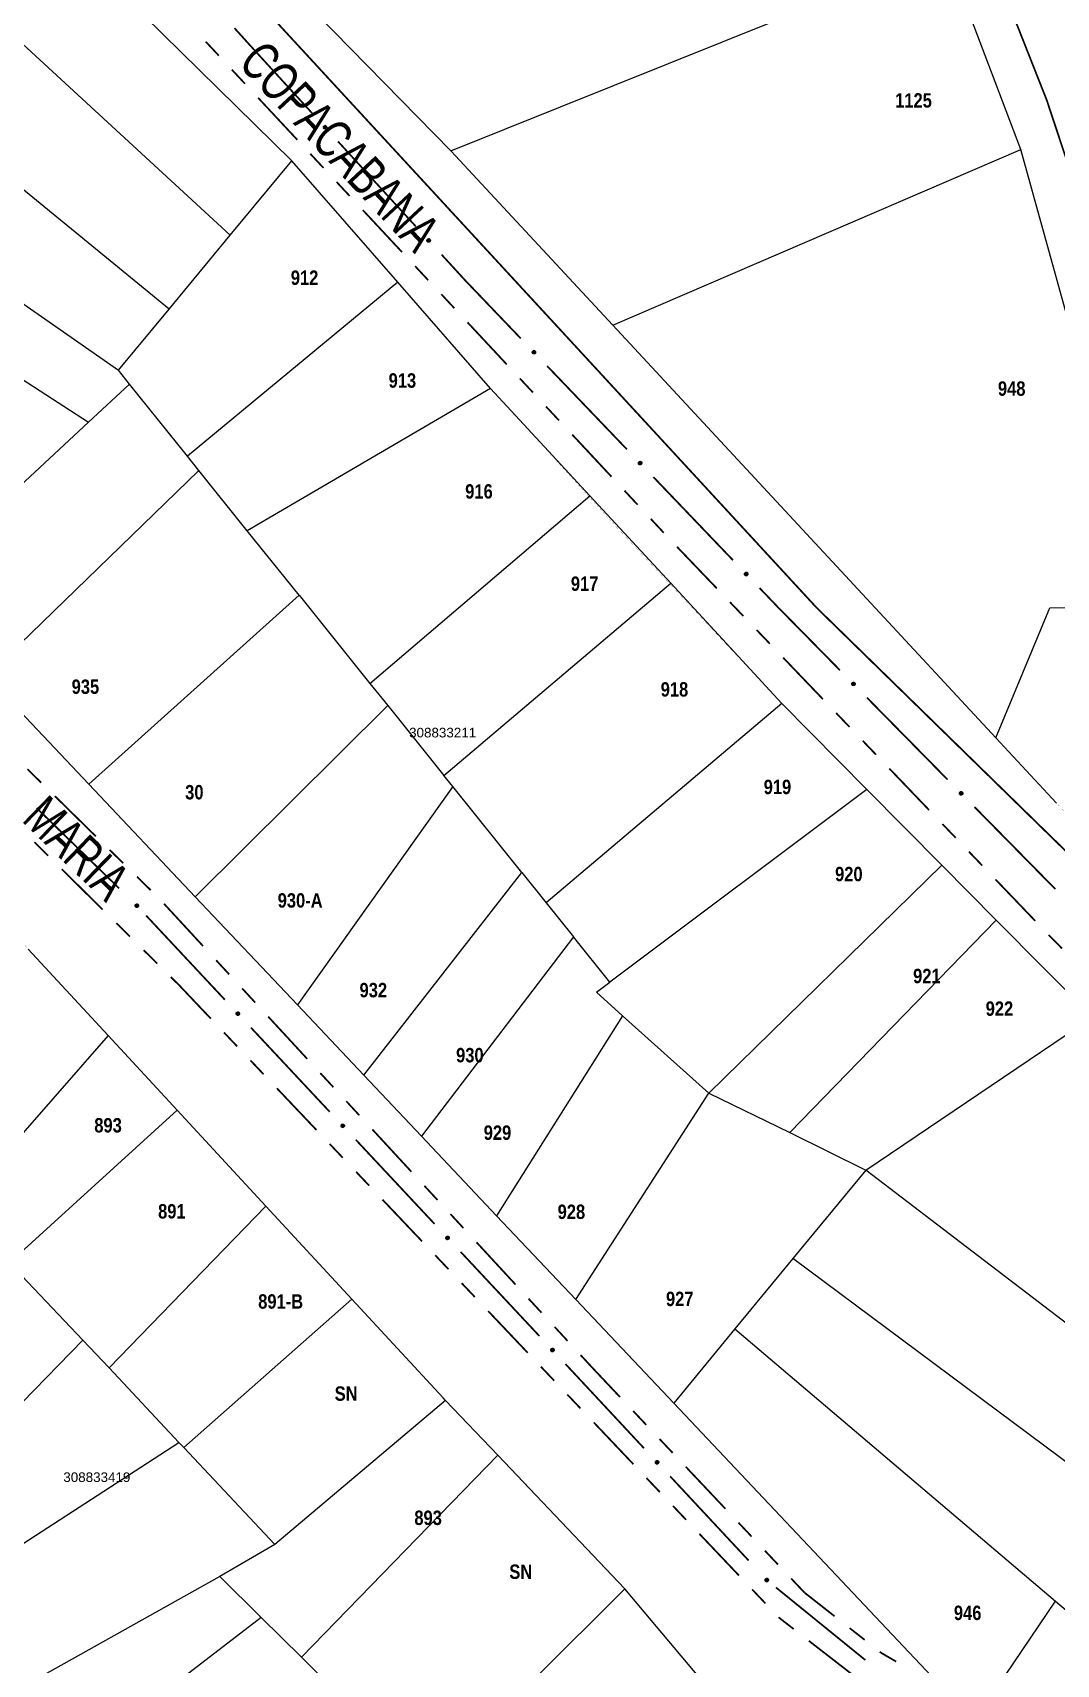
# Model space of a CAD drawing. Extents: x 201549 to 203722, y 4857623 to 4859778.
# Drawn here: x 202935.4 to 203042.1, y 4858889.7 to 4859059.8 of the extents above; entities that cross this region are included whole.
import ezdxf
from ezdxf.enums import TextEntityAlignment as Align

# ---------------------------------------------------------------- set-up
doc = ezdxf.new("R2010")
doc.units = 0
doc.header["$LTSCALE"] = 1.5
doc.header["$MEASUREMENT"] = 0
for name, color, linetype in [('CD-MALHA-LOTES', 40, 'CONTINUOUS'), ('CD_TXT_QUADRA', 1, 'CONTINUOUS'), ('RU-QUADRAS', 6, 'CONTINUOUS'), ('SV-EIXO-RUA-N-PAV', 6, 'CONTINUOUS'), ('SV-EST-MUNIC-PAV', 20, 'CONTINUOUS'), ('SV-RUA-NAO-PAV-S-GUIA-C-GUIA', 7, 'CONTINUOUS'), ('SV-TXT-RUA-N-PAV-S-GUIA-C-GUIA', 7, 'CONTINUOUS'), ('Th_NmrPort', 1, 'CONTINUOUS')]:
    doc.layers.add(name, color=color, linetype=linetype)
doc.styles.add('ARIAL', font='ARIAL.TTF')
doc.styles.add('MONOTXT', font='ARIAL.TTF', dxfattribs={"height": 0.2})
doc.styles.get("Standard").update_dxf_attribs({"font": 'swisscbo.ttf'})

msp = doc.modelspace()

# ---------------------------------------------------------------- linework, layer by layer
at = {"layer": 'CD-MALHA-LOTES', "linetype": 'Continuous'}
for p, q in [((202962.41, 4859046.47), (202936.14, 4859072.32)), ((202978.97, 4859047.51), (203030.58, 4859068.29)), ((203038.36, 4859047.64), (203030.58, 4859068.29)), ((202963.09, 4859063.75), (202978.97, 4859047.51)), ((202930.42, 4859062.26), (202956, 4859038.71)), ((202949.62, 4859030.99), (202926.67, 4859049.77)), ((202956, 4859038.71), (202962.41, 4859046.47)), ((202973.46, 4859033.81), (202962.41, 4859046.47)), ((202978.97, 4859047.51), (202995.85, 4859029.32)), ((202995.85, 4859029.32), (203038.36, 4859047.64)), ((203051.55, 4859000.05), (203038.36, 4859047.64)), ((202922.96, 4859039.57), (202944.34, 4859024.63)), ((202949.62, 4859030.99), (202956, 4859038.71)), ((202919.17, 4859033.52), (202941.24, 4859019.23)), ((202973.46, 4859033.81), (202951.54, 4859015.67)), ((202983.12, 4859022.75), (202973.46, 4859033.81)), ((202944.34, 4859024.63), (202949.62, 4859030.99)), ((202995.85, 4859029.32), (203035.78, 4858986.32)), ((202945.49, 4859023.2), (202944.34, 4859024.63)), ((202945.49, 4859023.2), (202941.24, 4859019.23)), ((202951.54, 4859015.67), (202945.49, 4859023.2)), ((202983.12, 4859022.75), (202957.77, 4859007.91)), ((202993.47, 4859011.55), (202983.12, 4859022.75)), ((202941.24, 4859019.23), (202933.1, 4859011.64)), ((202952.73, 4859014.18), (202951.54, 4859015.67)), ((202952.73, 4859014.18), (202930.62, 4858992.74)), ((202957.77, 4859007.91), (202952.73, 4859014.18)), ((202970.55, 4858991.99), (202993.47, 4859011.55)), ((203001.89, 4859002.43), (202993.47, 4859011.55)), ((202963.16, 4859001.2), (202957.77, 4859007.91)), ((202978.25, 4858982.39), (203001.89, 4859002.43)), ((203013.48, 4858989.88), (203001.89, 4859002.43)), ((202941.25, 4858981.49), (202963.16, 4859001.2)), ((202963.16, 4859001.2), (202970.55, 4858991.99)), ((203035.78, 4858986.32), (203041.4, 4858999.87)), ((203041.4, 4858999.87), (203051.55, 4859000.05)), ((202930.62, 4858992.74), (202941.25, 4858981.49)), ((202970.55, 4858991.99), (202972.4, 4858989.68)), ((202972.4, 4858989.68), (202952.35, 4858969.73)), ((202972.4, 4858989.68), (202978.25, 4858982.39)), ((203013.48, 4858989.88), (202988.92, 4858969.1)), ((203022.31, 4858980.94), (203013.48, 4858989.88)), ((203035.78, 4858986.32), (203042.1, 4858979.5)), ((202979.18, 4858981.24), (202978.25, 4858982.39)), ((202941.25, 4858981.49), (202952.35, 4858969.73)), ((202979.18, 4858981.24), (202962.99, 4858958.48)), ((202986.38, 4858972.27), (202979.18, 4858981.24)), ((203022.31, 4858980.94), (202995.55, 4858960.85)), ((203030.13, 4858973.04), (203022.31, 4858980.94)), ((202969.92, 4858951.14), (202986.38, 4858972.27)), ((202986.38, 4858972.27), (202988.92, 4858969.1)), ((203030.13, 4858973.04), (203005.88, 4858949.26)), ((203035.81, 4858967.32), (203030.13, 4858973.04)), ((202952.35, 4858969.73), (202962.99, 4858958.48)), ((202988.92, 4858969.1), (202991.76, 4858965.58)), ((203035.81, 4858967.32), (203014.32, 4858945.19)), ((203045.82, 4858957.2), (203035.81, 4858967.32)), ((202991.76, 4858965.58), (202975.92, 4858944.78)), ((202995.55, 4858960.85), (202991.76, 4858965.58)), ((202943.26, 4858955.29), (202934.95, 4858964.29)), ((202994.15, 4858959.8), (202995.55, 4858960.85)), ((202996.87, 4858957.34), (202994.15, 4858959.8)), ((202962.99, 4858958.48), (202969.92, 4858951.14)), ((202996.87, 4858957.34), (202983.75, 4858936.49)), ((203005.88, 4858949.26), (202996.87, 4858957.34)), ((203022.22, 4858941.25), (203045.82, 4858957.2)), ((202943.26, 4858955.29), (202923.8, 4858933.03)), ((202950.45, 4858947.51), (202943.26, 4858955.29)), ((202975.92, 4858944.78), (202969.92, 4858951.14)), ((202992.01, 4858927.75), (203005.88, 4858949.26)), ((203005.88, 4858949.26), (203014.32, 4858945.19)), ((202932.98, 4858931.57), (202950.45, 4858947.51)), ((202959.71, 4858937.49), (202950.45, 4858947.51)), ((202975.92, 4858944.78), (202983.75, 4858936.49)), ((203014.32, 4858945.19), (203022.22, 4858941.25)), ((203022.22, 4858941.25), (203014.63, 4858932.04)), ((203053.66, 4858917.2), (203022.22, 4858941.25)), ((202943.38, 4858920.63), (202959.71, 4858937.49)), ((202968.67, 4858927.8), (202959.71, 4858937.49)), ((202983.75, 4858936.49), (202992.01, 4858927.75)), ((202932.98, 4858931.57), (202940.65, 4858923.54)), ((203014.63, 4858932.04), (203008.57, 4858924.7)), ((203048.61, 4858906.68), (203014.63, 4858932.04)), ((202968.67, 4858927.8), (202951.15, 4858912.33)), ((202978.17, 4858917.52), (202968.67, 4858927.8)), ((203002.2, 4858916.97), (202992.01, 4858927.75)), ((203008.57, 4858924.7), (203002.2, 4858916.97)), ((203008.57, 4858924.7), (203041.97, 4858896.33)), ((202915.71, 4858898.06), (202940.65, 4858923.54)), ((202940.65, 4858923.54), (202943.38, 4858920.63)), ((202943.38, 4858920.63), (202950.65, 4858912.86)), ((202978.43, 4858917.25), (202960.63, 4858902.21)), ((202978.43, 4858917.25), (202978.17, 4858917.52)), ((202983.89, 4858911.52), (202978.43, 4858917.25)), ((203002.2, 4858916.97), (203033.52, 4858883.81)), ((202920.46, 4858893.31), (202950.65, 4858912.86)), ((202950.65, 4858912.86), (202951.15, 4858912.33)), ((202951.15, 4858912.33), (202960.63, 4858902.21)), ((202963.41, 4858890.48), (202983.89, 4858911.52)), ((202997.1, 4858897.59), (202983.89, 4858911.52)), ((202960.63, 4858902.21), (202954.91, 4858898.88)), ((202954.91, 4858898.88), (202928.66, 4858884.23)), ((202959.23, 4858894.61), (202954.91, 4858898.88)), ((202997.1, 4858897.59), (202987.74, 4858888.24)), ((203023.2, 4858866.63), (202997.1, 4858897.59)), ((203033.52, 4858883.81), (203041.97, 4858896.33)), ((203041.97, 4858896.33), (203046.12, 4858892.8)), ((202959.23, 4858894.61), (202935.77, 4858876.61)), ((202963.41, 4858890.48), (202959.23, 4858894.61)), ((202970.93, 4858883.04), (202963.41, 4858890.48))]:
    msp.add_line(p, q, dxfattribs=at)
at = {"layer": 'RU-QUADRAS', "linetype": 'Continuous'}
for points in [[(202942.67, 4859084.64, 0.01, 0.01, 0), (202978.34, 4859141.68, 0.01, 0.01, 0), (202987.4, 4859132.63, 0.01, 0.01, 0), (203012.48, 4859100.3, 0.01, 0.01, 0), (203019.93, 4859089.68, 0.01, 0.01, 0), (203030.58, 4859068.29, 0.01, 0.01, 0), (203038.36, 4859047.64, 0.01, 0.01, 0), (203051.55, 4859000.05, 0.01, 0.01, 0), (203056.8, 4858970.16, 0.01, 0.01, 0), (203050.39, 4858970.58, 0.01, 0.01, 0), (202978.95, 4859047.53, 0.01, 0.01, 0)], [(202904.89, 4859019.98, 0.01, 0.01, 0), (202909.84, 4859027.48, 0.01, 0.01, 0), (202911.85, 4859026.11, 0.01, 0.01, 0), (202917.36, 4859034.69, 0.01, 0.01, 0), (202919.17, 4859033.52, 0.01, 0.01, 0), (202922.96, 4859039.57, 0.01, 0.01, 0), (202921.39, 4859040.67, 0.01, 0.01, 0), (202926.67, 4859049.77, 0.01, 0.01, 0), (202924.38, 4859051.64, 0.01, 0.01, 0), (202936.14, 4859072.32, 0.01, 0.01, 0), (202962.41, 4859046.47, 0.01, 0.01, 0.0139849825), (203013.48, 4858989.88, 0.01, 0.01, 0), (203058.45, 4858944.45, 0.01, 0.01, 0), (203053.66, 4858917.2, 0.01, 0.01, 0), (203054.93, 4858916.22, 0.01, 0.01, 0), (203048.61, 4858906.68, 0.01, 0.01, 0), (203052.61, 4858903.7, 0.01, 0.01, 0), (203046.12, 4858892.8, 0.01, 0.01, 0), (203041.97, 4858896.33, 0.01, 0.01, 0), (203033.52, 4858883.81, 0.01, 0.01, 0)], [(202865.2, 4858952.68, 0.01, 0.01, 0), (202897.31, 4859005.18, 0.01, 0.01, 0), (202918.87, 4858982.46, 0.01, 0.01, 0), (202918.58, 4858982, 0.01, 0.01, 0), (202978.17, 4858917.52, 0.01, 0.01, 0), (202997.1, 4858897.59, 0.01, 0.01, 0), (203023.2, 4858866.63, 0.01, 0.01, 0), (203019.45, 4858856.83, 0.01, 0.01, 0), (203020.58, 4858855.71, 0.01, 0.01, 0), (203013.28, 4858846.09, 0.01, 0.01, 0), (203012.28, 4858847.08, 0.01, 0.01, 0), (202999.02, 4858827.48, 0.01, 0.01, 0), (203001.52, 4858824.85, 0.01, 0.01, 0), (202993.35, 4858814.93, 0.01, 0.01, 0), (202920.46, 4858893.31, 0.01, 0.01, 0), (202894.39, 4858919.41, 0.01, 0.01, 0)]]:
    msp.add_lwpolyline(points, format="xyseb", close=True, dxfattribs=at)
at = {"layer": 'SV-EIXO-RUA-N-PAV', "const_width": 0.18}
for points in [[(202958.530709, 4859057.98895), (202956.430802, 4859060.305514)], [(202959.120237, 4859057.344622), (202958.530709, 4859057.98895)], [(202964.520521, 4859051.442339), (202959.120237, 4859057.344622)], [(202975.321088, 4859039.637775), (202967.220663, 4859048.491198)], [(202980.479438, 4859033.999917), (202978.02123, 4859036.686634)], [(202980.727174, 4859033.740921), (202980.479438, 4859033.999917)], [(202986.256955, 4859027.959786), (202980.727174, 4859033.740921)], [(202997.316517, 4859016.397516), (202989.021846, 4859025.069218)], [(203008.37608, 4859004.835246), (203000.081408, 4859013.506949)], [(203013.124307, 4858999.871191), (203011.14097, 4859001.944679)], [(203013.215947, 4858999.778023), (203013.124307, 4858999.871191)], [(203019.527098, 4858993.361686), (203013.215947, 4858999.778023)], [(203030.746922, 4858981.954866), (203022.332054, 4858990.509981)], [(202935.818358, 4858979.002924), (202944.411719, 4858970.627116)], [(203041.966745, 4858970.548045), (203033.551877, 4858979.10316)], [(202947.229324, 4858967.7893), (202955.42393, 4858959.022976)], [(202958.155466, 4858956.100869), (202966.350072, 4858947.334545)], [(202969.081608, 4858944.412438), (202977.276214, 4858935.646114)], [(202980.00775, 4858932.724006), (202988.202356, 4858923.957683)], [(202990.930729, 4858921.032624), (202999.109973, 4858912.251965)], [(203001.836388, 4858909.325079), (203010.015631, 4858900.54442)], [(203012.858357, 4858897.741991), (203022.171725, 4858890.174879)]]:
    msp.add_lwpolyline(points, dxfattribs=at)
at = {"layer": 'SV-EIXO-RUA-N-PAV'}
for points in [[(202965.886365, 4859049.786455), (202965.837479, 4859049.787933), (202965.795766, 4859049.799199), (202965.76368, 4859049.81861), (202965.739799, 4859049.843155), (202965.718196, 4859049.871018), (202965.702613, 4859049.903916), (202965.693405, 4859049.944259), (202965.694543, 4859049.993309), (202965.708893, 4859050.035281), (202965.72624, 4859050.067756), (202965.750401, 4859050.094132), (202965.77782, 4859050.114665), (202965.812527, 4859050.129721), (202965.853502, 4859050.138653), (202965.902796, 4859050.136315), (202965.943615, 4859050.124989), (202965.974157, 4859050.1054), (202966.000519, 4859050.080942), (202966.022233, 4859050.052232), (202966.037344, 4859050.019851), (202966.046262, 4859049.978579), (202966.04331, 4859049.929957), (202966.032479, 4859049.889116), (202966.013323, 4859049.858307), (202965.98866, 4859049.832895), (202965.960977, 4859049.810887), (202965.92856, 4859049.793846), (202965.886365, 4859049.786455)], [(202976.686933, 4859037.981891), (202976.638047, 4859037.983369), (202976.596334, 4859037.994635), (202976.564248, 4859038.014046), (202976.540367, 4859038.038591), (202976.518763, 4859038.066454), (202976.50318, 4859038.099351), (202976.493973, 4859038.139695), (202976.495111, 4859038.188744), (202976.509461, 4859038.230717), (202976.526808, 4859038.263192), (202976.550969, 4859038.289568), (202976.578388, 4859038.310101), (202976.613095, 4859038.325157), (202976.65407, 4859038.334089), (202976.703364, 4859038.331751), (202976.744182, 4859038.320425), (202976.774725, 4859038.300835), (202976.801087, 4859038.276378), (202976.822801, 4859038.247667), (202976.837911, 4859038.215287), (202976.84683, 4859038.174015), (202976.843878, 4859038.125392), (202976.833046, 4859038.084552), (202976.813891, 4859038.053743), (202976.789228, 4859038.028331), (202976.761545, 4859038.006323), (202976.729128, 4859037.989282), (202976.686933, 4859037.981891)], [(202987.659167, 4859026.334582), (202987.61026, 4859026.334976), (202987.568307, 4859026.345315), (202987.535799, 4859026.36401), (202987.51138, 4859026.38802), (202987.489164, 4859026.415397), (202987.472856, 4859026.447941), (202987.462756, 4859026.48807), (202987.462807, 4859026.537133), (202987.476223, 4859026.579413), (202987.492846, 4859026.612265), (202987.516416, 4859026.63917), (202987.543373, 4859026.660305), (202987.577738, 4859026.676127), (202987.618505, 4859026.685965), (202987.667839, 4859026.68472), (202987.708898, 4859026.674302), (202987.739867, 4859026.655394), (202987.766765, 4859026.631527), (202987.789111, 4859026.603305), (202987.804935, 4859026.571267), (202987.814766, 4859026.530203), (202987.812892, 4859026.481527), (202987.802969, 4859026.440457), (202987.784501, 4859026.40923), (202987.760407, 4859026.383278), (202987.733219, 4859026.360662), (202987.701187, 4859026.342907), (202987.659167, 4859026.334582)], [(202998.718729, 4859014.772313), (202998.669822, 4859014.772706), (202998.62787, 4859014.783045), (202998.595361, 4859014.80174), (202998.570942, 4859014.82575), (202998.548726, 4859014.853128), (202998.532418, 4859014.885671), (202998.522319, 4859014.9258), (202998.522369, 4859014.974863), (202998.535785, 4859015.017144), (202998.552408, 4859015.049995), (202998.575978, 4859015.0769), (202998.602936, 4859015.098036), (202998.6373, 4859015.113858), (202998.678068, 4859015.123695), (202998.727401, 4859015.12245), (202998.768461, 4859015.112032), (202998.79943, 4859015.093124), (202998.826328, 4859015.069257), (202998.848673, 4859015.041035), (202998.864497, 4859015.008997), (202998.874328, 4859014.967933), (202998.872454, 4859014.919257), (202998.862531, 4859014.878187), (202998.844063, 4859014.846961), (202998.819969, 4859014.821008), (202998.792781, 4859014.798392), (202998.76075, 4859014.780637), (202998.718729, 4859014.772313)], [(203009.778291, 4859003.210043), (203009.729385, 4859003.210437), (203009.687432, 4859003.220776), (203009.654924, 4859003.23947), (203009.630504, 4859003.26348), (203009.608289, 4859003.290858), (203009.59198, 4859003.323401), (203009.581881, 4859003.363531), (203009.581932, 4859003.412594), (203009.595348, 4859003.454874), (203009.61197, 4859003.487726), (203009.635541, 4859003.51463), (203009.662498, 4859003.535766), (203009.696863, 4859003.551588), (203009.73763, 4859003.561426), (203009.786963, 4859003.560181), (203009.828023, 4859003.549762), (203009.858992, 4859003.530855), (203009.88589, 4859003.506987), (203009.908235, 4859003.478765), (203009.92406, 4859003.446728), (203009.933891, 4859003.405664), (203009.932017, 4859003.356988), (203009.922093, 4859003.315917), (203009.903625, 4859003.284691), (203009.879532, 4859003.258739), (203009.852343, 4859003.236123), (203009.820312, 4859003.218367), (203009.778291, 4859003.210043)], [(203020.951851, 4858991.756207), (203020.902943, 4858991.755919), (203020.860851, 4858991.765671), (203020.828085, 4858991.78391), (203020.803333, 4858991.807577), (203020.780737, 4858991.834642), (203020.763976, 4858991.866955), (203020.753318, 4858991.90694), (203020.752684, 4858991.955999), (203020.765509, 4858991.998462), (203020.781671, 4858992.031542), (203020.804864, 4858992.058773), (203020.831524, 4858992.080283), (203020.865664, 4858992.096583), (203020.90629, 4858992.106989), (203020.955636, 4858992.106432), (203020.996837, 4858992.096588), (203021.028067, 4858992.078114), (203021.055296, 4858992.054624), (203021.078032, 4858992.026717), (203021.094302, 4858991.994903), (203021.104705, 4858991.95398), (203021.103511, 4858991.905283), (203021.094162, 4858991.864078), (203021.076131, 4858991.832597), (203021.052402, 4858991.806311), (203021.025532, 4858991.783318), (203020.993751, 4858991.765117), (203020.951851, 4858991.756207)], [(203032.171675, 4858980.349387), (203032.122767, 4858980.349098), (203032.080674, 4858980.358851), (203032.047908, 4858980.37709), (203032.023156, 4858980.400757), (203032.000561, 4858980.427822), (203031.9838, 4858980.460135), (203031.973142, 4858980.500119), (203031.972508, 4858980.549178), (203031.985332, 4858980.591641), (203032.001495, 4858980.624722), (203032.024688, 4858980.651952), (203032.051347, 4858980.673462), (203032.085488, 4858980.689762), (203032.126114, 4858980.700168), (203032.17546, 4858980.699612), (203032.216661, 4858980.689767), (203032.247891, 4858980.671293), (203032.275119, 4858980.647804), (203032.297856, 4858980.619896), (203032.314126, 4858980.588082), (203032.324529, 4858980.54716), (203032.323335, 4858980.498462), (203032.313985, 4858980.457257), (203032.295955, 4858980.425776), (203032.272225, 4858980.39949), (203032.245355, 4858980.376497), (203032.213575, 4858980.358297), (203032.171675, 4858980.349387)], [(202946.248857, 4858968.999371), (202946.297756, 4858968.998416), (202946.339587, 4858968.987596), (202946.371879, 4858968.96853), (202946.396021, 4858968.944241), (202946.417921, 4858968.91661), (202946.433854, 4858968.883881), (202946.443493, 4858968.843639), (202946.442879, 4858968.79458), (202946.428979, 4858968.752456), (202946.41198, 4858968.719798), (202946.388102, 4858968.693165), (202946.360904, 4858968.67234), (202946.32636, 4858968.656914), (202946.285483, 4858968.647545), (202946.236167, 4858968.649355), (202946.19523, 4858968.660244), (202946.16448, 4858968.679506), (202946.137857, 4858968.703681), (202946.115837, 4858968.732157), (202946.100382, 4858968.764375), (202946.091023, 4858968.805549), (202946.093455, 4858968.8542), (202946.103849, 4858968.895154), (202946.122674, 4858968.926166), (202946.147064, 4858968.95184), (202946.17451, 4858968.974142), (202946.206743, 4858968.991529), (202946.248857, 4858968.999371)], [(202956.771998, 4858957.742057), (202956.820897, 4858957.741102), (202956.862728, 4858957.730282), (202956.89502, 4858957.711216), (202956.919162, 4858957.686927), (202956.941062, 4858957.659297), (202956.956995, 4858957.626568), (202956.966633, 4858957.586325), (202956.96602, 4858957.537266), (202956.952119, 4858957.495143), (202956.935121, 4858957.462484), (202956.911243, 4858957.435852), (202956.884045, 4858957.415027), (202956.849501, 4858957.3996), (202956.808624, 4858957.390231), (202956.759308, 4858957.392042), (202956.718371, 4858957.402931), (202956.687621, 4858957.422193), (202956.660998, 4858957.446367), (202956.638978, 4858957.474844), (202956.623523, 4858957.507061), (202956.614164, 4858957.548235), (202956.616596, 4858957.596886), (202956.62699, 4858957.63784), (202956.645815, 4858957.668852), (202956.670205, 4858957.694527), (202956.697651, 4858957.716829), (202956.729884, 4858957.734215), (202956.771998, 4858957.742057)], [(202967.69814, 4858946.053626), (202967.747039, 4858946.052671), (202967.78887, 4858946.041851), (202967.821162, 4858946.022785), (202967.845304, 4858945.998496), (202967.867204, 4858945.970866), (202967.883137, 4858945.938137), (202967.892776, 4858945.897894), (202967.892162, 4858945.848835), (202967.878262, 4858945.806712), (202967.861263, 4858945.774053), (202967.837385, 4858945.747421), (202967.810187, 4858945.726596), (202967.775643, 4858945.711169), (202967.734766, 4858945.7018), (202967.68545, 4858945.703611), (202967.644513, 4858945.7145), (202967.613763, 4858945.733762), (202967.58714, 4858945.757936), (202967.56512, 4858945.786413), (202967.549665, 4858945.81863), (202967.540306, 4858945.859804), (202967.542738, 4858945.908455), (202967.553132, 4858945.949409), (202967.571957, 4858945.980421), (202967.596347, 4858946.006095), (202967.623793, 4858946.028398), (202967.656026, 4858946.045784), (202967.69814, 4858946.053626)], [(202978.624282, 4858934.365195), (202978.673181, 4858934.36424), (202978.715012, 4858934.35342), (202978.747304, 4858934.334354), (202978.771446, 4858934.310065), (202978.793346, 4858934.282434), (202978.809279, 4858934.249706), (202978.818918, 4858934.209463), (202978.818304, 4858934.160404), (202978.804404, 4858934.118281), (202978.787405, 4858934.085622), (202978.763527, 4858934.05899), (202978.736329, 4858934.038165), (202978.701785, 4858934.022738), (202978.660908, 4858934.013369), (202978.611592, 4858934.01518), (202978.570655, 4858934.026069), (202978.539905, 4858934.045331), (202978.513282, 4858934.069505), (202978.491262, 4858934.097981), (202978.475807, 4858934.130199), (202978.466448, 4858934.171373), (202978.46888, 4858934.220024), (202978.479274, 4858934.260978), (202978.498099, 4858934.29199), (202978.522489, 4858934.317664), (202978.549935, 4858934.339967), (202978.582168, 4858934.357353), (202978.624282, 4858934.365195)], [(202989.550137, 4858922.676233), (202989.599034, 4858922.675192), (202989.640846, 4858922.664299), (202989.673105, 4858922.645176), (202989.697204, 4858922.620845), (202989.719056, 4858922.593176), (202989.734932, 4858922.56042), (202989.7445, 4858922.52016), (202989.7438, 4858922.471102), (202989.729826, 4858922.429003), (202989.712771, 4858922.396375), (202989.688846, 4858922.369784), (202989.661612, 4858922.349007), (202989.627041, 4858922.333641), (202989.586147, 4858922.324343), (202989.536834, 4858922.32624), (202989.495916, 4858922.337201), (202989.4652, 4858922.356517), (202989.43862, 4858922.380738), (202989.41665, 4858922.409253), (202989.401251, 4858922.441497), (202989.391964, 4858922.482687), (202989.394481, 4858922.531334), (202989.404947, 4858922.57227), (202989.423827, 4858922.603249), (202989.448262, 4858922.628881), (202989.475747, 4858922.651135), (202989.50801, 4858922.668465), (202989.550137, 4858922.676233)], [(203000.455795, 4858910.968688), (203000.504693, 4858910.967647), (203000.546505, 4858910.956754), (203000.578763, 4858910.937631), (203000.602863, 4858910.9133), (203000.624714, 4858910.885631), (203000.640591, 4858910.852875), (203000.650158, 4858910.812615), (203000.649459, 4858910.763557), (203000.635485, 4858910.721458), (203000.618429, 4858910.688829), (203000.594505, 4858910.662239), (203000.56727, 4858910.641462), (203000.532699, 4858910.626095), (203000.491806, 4858910.616798), (203000.442493, 4858910.618695), (203000.401575, 4858910.629656), (203000.370859, 4858910.648971), (203000.344279, 4858910.673192), (203000.322308, 4858910.701707), (203000.306909, 4858910.733952), (203000.297622, 4858910.775142), (203000.30014, 4858910.823789), (203000.310606, 4858910.864725), (203000.329485, 4858910.895704), (203000.35392, 4858910.921335), (203000.381405, 4858910.94359), (203000.413668, 4858910.96092), (203000.455795, 4858910.968688)], [(203011.861119, 4858898.694082), (203011.909692, 4858898.699804), (203011.952607, 4858898.694789), (203011.987197, 4858898.680303), (203012.014426, 4858898.659533), (203012.039889, 4858898.635147), (203012.060136, 4858898.604896), (203012.075171, 4858898.566344), (203012.081253, 4858898.517659), (203012.073226, 4858898.474034), (203012.060839, 4858898.439362), (203012.040816, 4858898.409723), (203012.016711, 4858898.385384), (203011.984593, 4858898.365391), (203011.945375, 4858898.350536), (203011.896273, 4858898.345606), (203011.854233, 4858898.350811), (203011.821144, 4858898.3657), (203011.791474, 4858898.386019), (203011.765777, 4858898.411227), (203011.746073, 4858898.441036), (203011.731187, 4858898.48055), (203011.726963, 4858898.529078), (203011.731676, 4858898.571067), (203011.746096, 4858898.604356), (203011.766758, 4858898.633116), (203011.790907, 4858898.658953), (203011.820468, 4858898.680572), (203011.861119, 4858898.694082)]]:
    msp.add_lwpolyline(points, close=True, dxfattribs=at)
for points in [[(202965.886365, 4859049.786455), (202965.693405, 4859049.944259)], [(202965.92856, 4859049.793846), (202965.694543, 4859049.993309)], [(202965.908222, 4859049.791985), (202965.697741, 4859049.967454)], [(202965.837479, 4859049.787933), (202965.702613, 4859049.903916)], [(202965.859769, 4859049.788342), (202965.703312, 4859049.918915)], [(202965.94168, 4859049.805952), (202965.704487, 4859050.010616)], [(202965.960977, 4859049.810887), (202965.708893, 4859050.035281)], [(202965.813673, 4859049.794253), (202965.717108, 4859049.881602)], [(202965.795766, 4859049.799199), (202965.718196, 4859049.871018)], [(202965.971454, 4859049.823946), (202965.719609, 4859050.046645)], [(202965.98866, 4859049.832895), (202965.72624, 4859050.067756)], [(202965.999556, 4859049.847809), (202965.741435, 4859050.081411)], [(202966.013323, 4859049.858307), (202965.750401, 4859050.094132)], [(202966.021126, 4859049.876791), (202965.766518, 4859050.10251)], [(202966.032479, 4859049.889116), (202965.77782, 4859050.114665)], [(202966.037168, 4859049.911814), (202965.79914, 4859050.119412)], [(202966.04331, 4859049.929957), (202965.812527, 4859050.129721)], [(202966.041065, 4859049.956068), (202965.835447, 4859050.132286)], [(202966.046262, 4859049.978579), (202965.853502, 4859050.138653)], [(202966.03633, 4859050.001672), (202965.883728, 4859050.132074)], [(202966.037344, 4859050.019851), (202965.902796, 4859050.136315)], [(202966.02639, 4859050.038814), (202965.927897, 4859050.126249)], [(202966.022233, 4859050.052232), (202965.943615, 4859050.124989)], [(202976.686933, 4859037.981891), (202976.493973, 4859038.139695)], [(202976.729128, 4859037.989282), (202976.495111, 4859038.188744)], [(202976.70879, 4859037.987421), (202976.498309, 4859038.162889)], [(202976.638047, 4859037.983369), (202976.50318, 4859038.099351)], [(202976.660337, 4859037.983778), (202976.50388, 4859038.114351)], [(202976.742248, 4859038.001388), (202976.505055, 4859038.206051)], [(202976.761545, 4859038.006323), (202976.509461, 4859038.230717)], [(202976.614241, 4859037.989689), (202976.517675, 4859038.077037)], [(202976.596334, 4859037.994635), (202976.518763, 4859038.066454)], [(202976.772021, 4859038.019382), (202976.520177, 4859038.242081)], [(202976.789228, 4859038.028331), (202976.526808, 4859038.263192)], [(202976.800124, 4859038.043245), (202976.542003, 4859038.276846)], [(202976.813891, 4859038.053743), (202976.550969, 4859038.289568)], [(202976.821693, 4859038.072227), (202976.567085, 4859038.297946)], [(202976.833046, 4859038.084552), (202976.578388, 4859038.310101)], [(202976.837736, 4859038.10725), (202976.599708, 4859038.314848)], [(202976.843878, 4859038.125392), (202976.613095, 4859038.325157)], [(202976.841633, 4859038.151504), (202976.636015, 4859038.327722)], [(202976.84683, 4859038.174015), (202976.65407, 4859038.334089)], [(202976.836898, 4859038.197108), (202976.684296, 4859038.327509)], [(202976.837911, 4859038.215287), (202976.703364, 4859038.331751)], [(202976.826958, 4859038.23425), (202976.728465, 4859038.321685)], [(202976.822801, 4859038.247667), (202976.744182, 4859038.320425)], [(202987.659167, 4859026.334582), (202987.462756, 4859026.48807)], [(202987.701187, 4859026.342907), (202987.462807, 4859026.537133)], [(202987.680895, 4859026.340595), (202987.466577, 4859026.511355)], [(202987.714036, 4859026.3553), (202987.472365, 4859026.554656)], [(202987.61026, 4859026.334976), (202987.472856, 4859026.447941)], [(202987.632536, 4859026.335879), (202987.473222, 4859026.462952)], [(202987.733219, 4859026.360662), (202987.476223, 4859026.579413)], [(202987.743403, 4859026.37395), (202987.486684, 4859026.591012)], [(202987.586319, 4859026.340767), (202987.487842, 4859026.425954)], [(202987.568307, 4859026.345315), (202987.489164, 4859026.415397)], [(202987.760407, 4859026.383278), (202987.492846, 4859026.612265)], [(202987.77097, 4859026.39843), (202987.507735, 4859026.626253)], [(202987.784501, 4859026.40923), (202987.516416, 4859026.63917)], [(202987.791892, 4859026.427883), (202987.532343, 4859026.647903)], [(202987.802969, 4859026.440457), (202987.543373, 4859026.660305)], [(202987.807154, 4859026.463253), (202987.564583, 4859026.665524)], [(202987.812892, 4859026.481527), (202987.577738, 4859026.676127)], [(202987.810069, 4859026.507582), (202987.600596, 4859026.6792)], [(202987.814766, 4859026.530203), (202987.618505, 4859026.685965)], [(202987.804325, 4859026.55307), (202987.64887, 4859026.680057)], [(202987.804935, 4859026.571267), (202987.667839, 4859026.68472)], [(202987.793564, 4859026.589983), (202987.693157, 4859026.675213)], [(202987.789111, 4859026.603305), (202987.708898, 4859026.674302)], [(202998.718729, 4859014.772313), (202998.522319, 4859014.9258)], [(202998.76075, 4859014.780637), (202998.522369, 4859014.974863)], [(202998.740458, 4859014.778325), (202998.52614, 4859014.949085)], [(202998.773598, 4859014.793031), (202998.531927, 4859014.992386)], [(202998.669822, 4859014.772706), (202998.532418, 4859014.885671)], [(202998.692098, 4859014.773609), (202998.532785, 4859014.900683)], [(202998.792781, 4859014.798392), (202998.535785, 4859015.017144)], [(202998.802965, 4859014.81168), (202998.546247, 4859015.028742)], [(202998.645882, 4859014.778497), (202998.547404, 4859014.863684)], [(202998.62787, 4859014.783045), (202998.548726, 4859014.853128)], [(202998.819969, 4859014.821008), (202998.552408, 4859015.049995)], [(202998.830532, 4859014.83616), (202998.567297, 4859015.063983)], [(202998.844063, 4859014.846961), (202998.575978, 4859015.0769)], [(202998.851454, 4859014.865613), (202998.591906, 4859015.085633)], [(202998.862531, 4859014.878187), (202998.602936, 4859015.098036)], [(202998.866716, 4859014.900983), (202998.624145, 4859015.103254)], [(202998.872454, 4859014.919257), (202998.6373, 4859015.113858)], [(202998.869632, 4859014.945313), (202998.660158, 4859015.11693)], [(202998.874328, 4859014.967933), (202998.678068, 4859015.123695)], [(202998.863887, 4859014.9908), (202998.708432, 4859015.117788)], [(202998.864497, 4859015.008997), (202998.727401, 4859015.12245)], [(202998.853126, 4859015.027713), (202998.752719, 4859015.112943)], [(202998.848673, 4859015.041035), (202998.768461, 4859015.112032)], [(203009.778291, 4859003.210043), (203009.581881, 4859003.363531)], [(203009.820312, 4859003.218367), (203009.581932, 4859003.412594)], [(203009.80002, 4859003.216056), (203009.585702, 4859003.386816)], [(203009.83316, 4859003.230761), (203009.59149, 4859003.430117)], [(203009.729385, 4859003.210437), (203009.59198, 4859003.323401)], [(203009.75166, 4859003.21134), (203009.592347, 4859003.338413)], [(203009.852343, 4859003.236123), (203009.595348, 4859003.454874)], [(203009.862528, 4859003.24941), (203009.605809, 4859003.466472)], [(203009.705444, 4859003.216227), (203009.606966, 4859003.301414)], [(203009.687432, 4859003.220776), (203009.608289, 4859003.290858)], [(203009.879532, 4859003.258739), (203009.61197, 4859003.487726)], [(203009.890095, 4859003.27389), (203009.626859, 4859003.501713)], [(203009.903625, 4859003.284691), (203009.635541, 4859003.51463)], [(203009.911016, 4859003.303344), (203009.651468, 4859003.523364)], [(203009.922093, 4859003.315917), (203009.662498, 4859003.535766)], [(203009.926279, 4859003.338713), (203009.683708, 4859003.540984)], [(203009.932017, 4859003.356988), (203009.696863, 4859003.551588)], [(203009.929194, 4859003.383043), (203009.71972, 4859003.55466)], [(203009.933891, 4859003.405664), (203009.73763, 4859003.561426)], [(203009.923449, 4859003.42853), (203009.767995, 4859003.555518)], [(203009.92406, 4859003.446728), (203009.786963, 4859003.560181)], [(203009.912688, 4859003.465443), (203009.812282, 4859003.550673)], [(203009.908235, 4859003.478765), (203009.828023, 4859003.549762)], [(203020.993751, 4858991.765117), (203020.752684, 4858991.955999)], [(203020.951851, 4858991.756207), (203020.753318, 4858991.90694)], [(203020.973494, 4858991.762523), (203020.756814, 4858991.930276)], [(203021.006425, 4858991.777689), (203020.761997, 4858991.973653)], [(203020.902943, 4858991.755919), (203020.763976, 4858991.866955)], [(203020.925204, 4858991.757133), (203020.764134, 4858991.88197)], [(203021.025532, 4858991.783318), (203020.765509, 4858991.998462)], [(203021.03553, 4858991.796746), (203020.775807, 4858992.010205)], [(203020.878924, 4858991.761375), (203020.779268, 4858991.845179)], [(203020.860851, 4858991.765671), (203020.780737, 4858991.834642)], [(203021.052402, 4858991.806311), (203020.781671, 4858992.031542)], [(203021.062752, 4858991.821609), (203020.796364, 4858992.045736)], [(203021.076131, 4858991.832597), (203020.804864, 4858992.058773)], [(203021.083261, 4858991.851351), (203020.820668, 4858992.067728)], [(203021.094162, 4858991.864078), (203020.831524, 4858992.080283)], [(203021.098029, 4858991.88693), (203020.852659, 4858992.085797)], [(203021.103511, 4858991.905283), (203020.865664, 4858992.096583)], [(203021.100325, 4858991.931296), (203020.888477, 4858992.099974)], [(203021.104705, 4858991.95398), (203020.90629, 4858992.106989)], [(203021.093946, 4858991.976699), (203020.936734, 4858992.101505)], [(203021.094302, 4858991.994903), (203020.955636, 4858992.106432)], [(203021.082671, 4858992.013458), (203020.981085, 4858992.097279)], [(203021.078032, 4858992.026717), (203020.996837, 4858992.096588)], [(203032.213575, 4858980.358297), (203031.972508, 4858980.549178)], [(203032.171675, 4858980.349387), (203031.973142, 4858980.500119)], [(203032.193317, 4858980.355702), (203031.976637, 4858980.523455)], [(203032.226249, 4858980.370868), (203031.98182, 4858980.566833)], [(203032.122767, 4858980.349098), (203031.9838, 4858980.460135)], [(203032.145028, 4858980.350312), (203031.983957, 4858980.47515)], [(203032.245355, 4858980.376497), (203031.985332, 4858980.591641)], [(203032.255353, 4858980.389926), (203031.995631, 4858980.603384)], [(203032.098748, 4858980.354554), (203031.999091, 4858980.438359)], [(203032.080674, 4858980.358851), (203032.000561, 4858980.427822)], [(203032.272225, 4858980.39949), (203032.001495, 4858980.624722)], [(203032.282576, 4858980.414788), (203032.016187, 4858980.638916)], [(203032.295955, 4858980.425776), (203032.024688, 4858980.651952)], [(203032.303085, 4858980.44453), (203032.040491, 4858980.660907)], [(203032.313985, 4858980.457257), (203032.051347, 4858980.673462)], [(203032.317852, 4858980.480109), (203032.072482, 4858980.678976)], [(203032.323335, 4858980.498462), (203032.085488, 4858980.689762)], [(203032.320149, 4858980.524476), (203032.108301, 4858980.693153)], [(203032.324529, 4858980.54716), (203032.126114, 4858980.700168)], [(203032.31377, 4858980.569878), (203032.156558, 4858980.694684)], [(203032.314126, 4858980.588082), (203032.17546, 4858980.699612)], [(203032.302495, 4858980.606638), (203032.200908, 4858980.690458)], [(203032.297856, 4858980.619896), (203032.216661, 4858980.689767)], [(202946.091023, 4858968.805549), (202946.285483, 4858968.647545)], [(202946.093455, 4858968.8542), (202946.32636, 4858968.656914)], [(202946.095978, 4858968.828114), (202946.303469, 4858968.654104)], [(202946.099402, 4858968.872407), (202946.339636, 4858968.667366)], [(202946.100382, 4858968.764375), (202946.236167, 4858968.649355)], [(202946.101201, 4858968.782563), (202946.255188, 4858968.6538)], [(202946.103849, 4858968.895154), (202946.360904, 4858968.67234)], [(202946.111538, 4858968.745529), (202946.21096, 4858968.659153)], [(202946.11507, 4858968.907599), (202946.372076, 4858968.684615)], [(202946.115837, 4858968.732157), (202946.19523, 4858968.660244)], [(202946.122674, 4858968.926166), (202946.388102, 4858968.693165)], [(202946.136328, 4858968.936811), (202946.396932, 4858968.705982)], [(202946.147064, 4858968.95184), (202946.41198, 4858968.719798)], [(202946.164174, 4858968.960973), (202946.418385, 4858968.740979)], [(202946.17451, 4858968.974142), (202946.428979, 4858968.752456)], [(202946.193754, 4858968.979284), (202946.43312, 4858968.777168)], [(202946.206743, 4858968.991529), (202946.442879, 4858968.79458)], [(202946.22706, 4858968.993608), (202946.439405, 4858968.820399)], [(202946.248857, 4858968.999371), (202946.443493, 4858968.843639)], [(202946.275471, 4858968.997768), (202946.433315, 4858968.868875)], [(202946.297756, 4858968.998416), (202946.433854, 4858968.883881)], [(202946.321628, 4858968.992351), (202946.419122, 4858968.906039)], [(202946.339587, 4858968.987596), (202946.417921, 4858968.91661)], [(202956.750201, 4858957.736294), (202956.962546, 4858957.563086)], [(202956.771998, 4858957.742057), (202956.966633, 4858957.586325)], [(202956.798612, 4858957.740455), (202956.956456, 4858957.611561)], [(202956.820897, 4858957.741102), (202956.956995, 4858957.626568)], [(202956.614164, 4858957.548235), (202956.808624, 4858957.390231)], [(202956.616596, 4858957.596886), (202956.849501, 4858957.3996)], [(202956.619119, 4858957.5708), (202956.82661, 4858957.39679)], [(202956.622543, 4858957.615094), (202956.862777, 4858957.410052)], [(202956.623523, 4858957.507061), (202956.759308, 4858957.392042)], [(202956.624342, 4858957.52525), (202956.778329, 4858957.396487)], [(202956.62699, 4858957.63784), (202956.884045, 4858957.415027)], [(202956.634678, 4858957.488216), (202956.7341, 4858957.401839)], [(202956.638211, 4858957.650286), (202956.895217, 4858957.427301)], [(202956.638978, 4858957.474844), (202956.718371, 4858957.402931)], [(202956.645815, 4858957.668852), (202956.911243, 4858957.435852)], [(202956.659469, 4858957.679497), (202956.920072, 4858957.448668)], [(202956.670205, 4858957.694527), (202956.935121, 4858957.462484)], [(202956.687315, 4858957.703659), (202956.941526, 4858957.483665)], [(202956.697651, 4858957.716829), (202956.952119, 4858957.495143)], [(202956.716895, 4858957.72197), (202956.956261, 4858957.519854)], [(202956.729884, 4858957.734215), (202956.96602, 4858957.537266)], [(202956.844769, 4858957.735037), (202956.942263, 4858957.648726)], [(202956.862728, 4858957.730282), (202956.941062, 4858957.659297)], [(202967.540306, 4858945.859804), (202967.734766, 4858945.7018)], [(202967.542738, 4858945.908455), (202967.775643, 4858945.711169)], [(202967.545261, 4858945.882369), (202967.752752, 4858945.708359)], [(202967.548685, 4858945.926663), (202967.788919, 4858945.721621)], [(202967.550484, 4858945.836819), (202967.704471, 4858945.708056)], [(202967.553132, 4858945.949409), (202967.810187, 4858945.726596)], [(202967.564353, 4858945.961855), (202967.821359, 4858945.73887)], [(202967.571957, 4858945.980421), (202967.837385, 4858945.747421)], [(202967.585611, 4858945.991066), (202967.846215, 4858945.760237)], [(202967.596347, 4858946.006095), (202967.861263, 4858945.774053)], [(202967.613457, 4858946.015228), (202967.867668, 4858945.795234)], [(202967.623793, 4858946.028398), (202967.878262, 4858945.806712)], [(202967.643037, 4858946.033539), (202967.882403, 4858945.831423)], [(202967.656026, 4858946.045784), (202967.892162, 4858945.848835)], [(202967.676343, 4858946.047863), (202967.888688, 4858945.874655)], [(202967.69814, 4858946.053626), (202967.892776, 4858945.897894)], [(202967.724754, 4858946.052024), (202967.882598, 4858945.92313)], [(202967.747039, 4858946.052671), (202967.883137, 4858945.938137)], [(202967.770911, 4858946.046606), (202967.868405, 4858945.960295)], [(202967.78887, 4858946.041851), (202967.867204, 4858945.970866)], [(202967.549665, 4858945.81863), (202967.68545, 4858945.703611)], [(202967.560821, 4858945.799785), (202967.660243, 4858945.713408)], [(202967.56512, 4858945.786413), (202967.644513, 4858945.7145)], [(202978.466448, 4858934.171373), (202978.660908, 4858934.013369)], [(202978.46888, 4858934.220024), (202978.701785, 4858934.022738)], [(202978.471403, 4858934.193938), (202978.678894, 4858934.019928)], [(202978.474827, 4858934.238232), (202978.715061, 4858934.03319)], [(202978.475807, 4858934.130199), (202978.611592, 4858934.01518)], [(202978.476626, 4858934.148388), (202978.630613, 4858934.019625)], [(202978.479274, 4858934.260978), (202978.736329, 4858934.038165)], [(202978.486963, 4858934.111354), (202978.586385, 4858934.024977)], [(202978.490495, 4858934.273424), (202978.747501, 4858934.050439)], [(202978.491262, 4858934.097981), (202978.570655, 4858934.026069)], [(202978.498099, 4858934.29199), (202978.763527, 4858934.05899)], [(202978.511753, 4858934.302635), (202978.772357, 4858934.071806)], [(202978.522489, 4858934.317664), (202978.787405, 4858934.085622)], [(202978.539599, 4858934.326797), (202978.79381, 4858934.106803)], [(202978.549935, 4858934.339967), (202978.804404, 4858934.118281)], [(202978.569179, 4858934.345108), (202978.808545, 4858934.142992)], [(202978.582168, 4858934.357353), (202978.818304, 4858934.160404)], [(202978.602485, 4858934.359432), (202978.81483, 4858934.186224)], [(202978.624282, 4858934.365195), (202978.818918, 4858934.209463)], [(202978.650896, 4858934.363593), (202978.808741, 4858934.234699)], [(202978.673181, 4858934.36424), (202978.809279, 4858934.249706)], [(202978.697053, 4858934.358175), (202978.794547, 4858934.271863)], [(202978.715012, 4858934.35342), (202978.793346, 4858934.282434)], [(202989.391964, 4858922.482687), (202989.586147, 4858922.324343)], [(202989.394481, 4858922.531334), (202989.627041, 4858922.333641)], [(202989.396959, 4858922.505244), (202989.604144, 4858922.330871)], [(202989.400461, 4858922.549531), (202989.640335, 4858922.344069)], [(202989.401251, 4858922.441497), (202989.536834, 4858922.32624)], [(202989.402102, 4858922.459684), (202989.555863, 4858922.330652)], [(202989.404947, 4858922.57227), (202989.661612, 4858922.349007)], [(202989.412374, 4858922.422632), (202989.511644, 4858922.336082)], [(202989.41619, 4858922.584696), (202989.672805, 4858922.361262)], [(202989.41665, 4858922.409253), (202989.495916, 4858922.337201)], [(202989.423827, 4858922.603249), (202989.688846, 4858922.369784)], [(202989.437499, 4858922.61387), (202989.697698, 4858922.382585)], [(202989.448262, 4858922.628881), (202989.712771, 4858922.396375)], [(202989.465387, 4858922.637983), (202989.719212, 4858922.417544)], [(202989.475747, 4858922.651135), (202989.729826, 4858922.429003)], [(202989.494999, 4858922.656242), (202989.734011, 4858922.453707)], [(202989.50801, 4858922.668465), (202989.7438, 4858922.471102)], [(202989.528331, 4858922.670508), (202989.740371, 4858922.496928)], [(202989.550137, 4858922.676233), (202989.7445, 4858922.52016)], [(202989.576749, 4858922.674584), (202989.734367, 4858922.545414)], [(202989.599034, 4858922.675192), (202989.734932, 4858922.56042)], [(202989.622896, 4858922.669085), (202989.720238, 4858922.582603)], [(202989.640846, 4858922.664299), (202989.719056, 4858922.593176)], [(203000.297622, 4858910.775142), (203000.491806, 4858910.616798)], [(203000.30014, 4858910.823789), (203000.532699, 4858910.626095)], [(203000.302618, 4858910.797699), (203000.509803, 4858910.623325)], [(203000.306119, 4858910.841986), (203000.545993, 4858910.636524)], [(203000.306909, 4858910.733952), (203000.442493, 4858910.618695)], [(203000.30776, 4858910.752139), (203000.461522, 4858910.623107)], [(203000.310606, 4858910.864725), (203000.56727, 4858910.641462)], [(203000.318032, 4858910.715087), (203000.417303, 4858910.628537)], [(203000.321848, 4858910.877151), (203000.578464, 4858910.653717)], [(203000.322308, 4858910.701707), (203000.401575, 4858910.629656)], [(203000.329485, 4858910.895704), (203000.594505, 4858910.662239)], [(203000.343157, 4858910.906325), (203000.603356, 4858910.67504)], [(203000.35392, 4858910.921335), (203000.618429, 4858910.688829)], [(203000.371046, 4858910.930438), (203000.624871, 4858910.709999)], [(203000.381405, 4858910.94359), (203000.635485, 4858910.721458)], [(203000.400657, 4858910.948697), (203000.63967, 4858910.746162)], [(203000.413668, 4858910.96092), (203000.649459, 4858910.763557)], [(203000.433989, 4858910.962963), (203000.64603, 4858910.789383)], [(203000.455795, 4858910.968688), (203000.650158, 4858910.812615)], [(203000.482407, 4858910.967039), (203000.640026, 4858910.837869)], [(203000.504693, 4858910.967647), (203000.640591, 4858910.852875)], [(203000.528555, 4858910.96154), (203000.625897, 4858910.875058)], [(203000.546505, 4858910.956754), (203000.624714, 4858910.885631)], [(203011.726963, 4858898.529078), (203011.984593, 4858898.365391)], [(203011.730372, 4858898.547927), (203011.99632, 4858898.377556)], [(203011.731187, 4858898.48055), (203011.945375, 4858898.350536)], [(203011.731676, 4858898.571067), (203012.016711, 4858898.385384)], [(203011.73302, 4858898.50358), (203011.962298, 4858898.359486)], [(203011.741095, 4858898.584926), (203012.026105, 4858898.399067)], [(203011.744404, 4858898.459167), (203011.91451, 4858898.352603)], [(203011.746073, 4858898.441036), (203011.896273, 4858898.345606)], [(203011.746096, 4858898.604356), (203012.040816, 4858898.409723)], [(203011.758171, 4858898.616763), (203012.047815, 4858898.423623)], [(203011.759694, 4858898.423888), (203011.869965, 4858898.351875)], [(203011.765777, 4858898.411227), (203011.854233, 4858898.350811)], [(203011.766758, 4858898.633116), (203012.060839, 4858898.439362)], [(203011.782463, 4858898.644496), (203012.064296, 4858898.461219)], [(203011.790907, 4858898.658953), (203012.073226, 4858898.474034)], [(203011.809269, 4858898.66667), (203012.073959, 4858898.499079)], [(203011.820468, 4858898.680572), (203012.081253, 4858898.517659)], [(203011.840312, 4858898.685401), (203012.07429, 4858898.542764)], [(203011.861119, 4858898.694082), (203012.075171, 4858898.566344)], [(203011.887703, 4858898.696124), (203012.061648, 4858898.589957)], [(203011.909692, 4858898.699804), (203012.060136, 4858898.604896)], [(203011.934168, 4858898.69705), (203012.04252, 4858898.624838)], [(203011.952607, 4858898.694789), (203012.039889, 4858898.635147)]]:
    msp.add_lwpolyline(points, dxfattribs=at)
at = {"layer": 'SV-EST-MUNIC-PAV', "const_width": 0.18}
msp.add_lwpolyline([(202979.433952, 4859148.462243), (203007.798544, 4859112.690233), (203021.023619, 4859094.974079), (203027.629469, 4859082.636787), (203032.920559, 4859073.4478), (203041.067979, 4859052.806945), (203047.156152, 4859034.460262), (203050.985357, 4859018.406915), (203058.523166, 4858980.743031), (203061.820229, 4858961.433546), (203061.639175, 4858956.350515)], dxfattribs=at)
at = {"layer": 'SV-RUA-NAO-PAV-S-GUIA-C-GUIA', "const_width": 0.18}
for points in [[(203061.639175, 4858956.350515), (203017.07922, 4858999.893199), (202939.994912, 4859083.522295), (202939.607906, 4859085.276272), (202940.277927, 4859086.677273), (202979.433952, 4859148.462243)], [(202954.802071, 4859057.432173), (202953.438353, 4859058.895141)], [(202957.529507, 4859054.506238), (202956.165789, 4859055.969206)], [(202962.984378, 4859048.654368), (202958.893224, 4859053.043271)], [(202965.711813, 4859045.728434), (202964.348096, 4859047.191401)], [(202968.439249, 4859042.802499), (202967.075531, 4859044.265466)], [(202973.89412, 4859036.950629), (202969.802967, 4859041.339531)], [(202976.621556, 4859034.024694), (202975.257838, 4859035.487661)], [(202979.348991, 4859031.098759), (202977.985273, 4859032.561726)], [(202984.803862, 4859025.246889), (202980.712709, 4859029.635791)], [(202987.531298, 4859022.320954), (202986.16758, 4859023.783922)], [(202990.258734, 4859019.395019), (202988.895016, 4859020.857987)], [(202995.713605, 4859013.543149), (202991.622451, 4859017.932052)], [(202998.44104, 4859010.617214), (202997.077322, 4859012.080182)], [(203001.168476, 4859007.69128), (202999.804758, 4859009.154247)], [(203006.688942, 4859001.901369), (203002.5402, 4859006.235875)], [(203009.45477, 4858999.011699), (203008.071856, 4859000.456534)], [(203012.220598, 4858996.122028), (203010.837684, 4858997.566863)], [(203017.752254, 4858990.342687), (203013.603512, 4858994.677193)], [(203020.518082, 4858987.453017), (203019.135168, 4858988.897852)], [(203023.28391, 4858984.563346), (203021.900996, 4858986.008181)], [(202934.860835, 4858983.051442), (202936.287539, 4858981.649829)], [(203028.815566, 4858978.784005), (203024.666824, 4858983.118511)], [(202937.714242, 4858980.248216), (202941.994351, 4858976.043378)], [(203031.581394, 4858975.894334), (203030.19848, 4858977.33917)], [(202937.014451, 4858974.034885), (202935.592617, 4858975.441437)], [(202943.421054, 4858974.641765), (202944.847757, 4858973.240153)], [(203034.347222, 4858973.004664), (203032.964308, 4858974.449499)], [(202942.701787, 4858968.408677), (202938.436285, 4858972.628333)], [(202946.27446, 4858971.83854), (202947.701163, 4858970.436927)], [(203039.878878, 4858967.225323), (203035.730136, 4858971.559829)], [(202949.100959, 4858969.009236), (202953.169854, 4858964.59969)], [(202945.545454, 4858965.595573), (202944.123621, 4858967.002125)], [(203041.526629, 4858965.503792), (203041.261792, 4858965.780488)], [(203041.96108, 4858965.0657), (203041.526629, 4858965.503792)], [(203042.665231, 4858964.355649), (203041.96108, 4858965.0657)], [(202948.389122, 4858962.782469), (202946.967288, 4858964.189021)], [(202954.526152, 4858963.129842), (202955.882451, 4858961.659993)], [(202950.67736, 4858960.518825), (202949.810956, 4858961.375918)], [(202951.214845, 4858959.9518), (202950.67736, 4858960.518825)], [(202953.966639, 4858957.048762), (202951.214845, 4858959.9518)], [(202957.238749, 4858960.190145), (202958.595047, 4858958.720296)], [(202959.951346, 4858957.250447), (202964.02024, 4858952.840902)], [(202956.718434, 4858954.145724), (202955.342537, 4858955.597243)], [(202959.470228, 4858951.242686), (202958.094331, 4858952.694205)], [(202965.376539, 4858951.371053), (202966.732837, 4858949.901204)], [(202964.973816, 4858945.43661), (202960.846125, 4858949.791167)], [(202968.089135, 4858948.431356), (202969.445434, 4858946.961507)], [(202970.801732, 4858945.491659), (202974.870627, 4858941.082113)], [(202967.72561, 4858942.533573), (202966.349713, 4858943.985091)], [(202970.477405, 4858939.630535), (202969.101508, 4858941.082054)], [(202976.226925, 4858939.612264), (202977.583224, 4858938.142416)], [(202975.980993, 4858933.824459), (202971.853302, 4858938.179016)], [(202978.939522, 4858936.672567), (202980.29582, 4858935.202718)], [(202978.732787, 4858930.921421), (202977.35689, 4858932.37294)], [(202981.652119, 4858933.73287), (202985.721013, 4858929.323324)], [(202981.484581, 4858928.018383), (202980.108684, 4858929.469902)], [(202987.077312, 4858927.853475), (202988.43361, 4858926.383627)], [(202986.98817, 4858922.212308), (202982.860478, 4858926.566864)], [(202989.789908, 4858924.913778), (202991.146207, 4858923.44393)], [(202992.502505, 4858921.974081), (202993.180654, 4858921.239157)], [(202989.739964, 4858919.30927), (202988.364067, 4858920.760789)], [(202993.180654, 4858921.239157), (202993.677904, 4858920.700277)], [(202993.677904, 4858920.700277), (202996.604908, 4858917.595789)], [(202992.491758, 4858916.406232), (202991.115861, 4858917.857751)], [(202997.976913, 4858916.140591), (202999.348917, 4858914.685392)], [(202997.995346, 4858910.600156), (202993.867655, 4858914.954713)], [(203000.720922, 4858913.230194), (203002.092927, 4858911.774995)], [(203003.464932, 4858910.319796), (203007.580946, 4858905.954201)], [(203000.747141, 4858907.697118), (202999.371244, 4858909.148637)], [(203003.498935, 4858904.79408), (203002.123038, 4858906.245599)], [(203009.002523, 4858898.988005), (203004.874832, 4858903.342562)], [(203008.952951, 4858904.499002), (203010.324955, 4858903.043804)], [(203011.69696, 4858901.588605), (203013.068965, 4858900.133406)], [(203014.44097, 4858898.678208), (203015.812975, 4858897.223009)], [(203011.754317, 4858896.084967), (203010.37842, 4858897.536486)], [(203015.812975, 4858897.223009), (203015.82111, 4858897.21438)], [(203015.82111, 4858897.21438), (203018.956603, 4858894.749842)], [(203013.14433, 4858894.618557), (203013.130214, 4858894.633448)], [(203013.918108, 4858894.018013), (203013.14433, 4858894.618557)], [(203014.708094, 4858893.404889), (203013.918108, 4858894.018013)], [(203020.529012, 4858893.513909), (203022.101421, 4858892.277976)], [(203021.027988, 4858888.499897), (203016.288068, 4858892.178641)], [(203023.673829, 4858891.042042), (203023.845361, 4858890.907216)], [(203023.845361, 4858890.907216), (203025.387529, 4858890.014686)]]:
    msp.add_lwpolyline(points, dxfattribs=at)

# ---------------------------------------------------------------- texts
at = {"layer": 'CD_TXT_QUADRA', "color": 7, "linetype": 'Continuous', "style": 'MONOTXT'}
for s, p in [('308833211', (202974.63, 4858986.36)), ('308833419', (202938.6, 4858908.74))]:
    msp.add_text(s, height=1, dxfattribs=at).set_placement(p)
at = {"layer": 'SV-TXT-RUA-N-PAV-S-GUIA-C-GUIA', "style": 'ARIAL', "width": 0.7}
for s, rotation, p in [('COPACABANA', 313, (202956.707064, 4859056.574004)), ('MARIA', 316, (202934.163386, 4858977.675242))]:
    msp.add_text(s, height=4, rotation=rotation, dxfattribs=at).set_placement(p)
at = {"layer": 'Th_NmrPort', "color": 1}
for s, p in [('1125', (203025.278554, 4859052.767271)), ('912', (202962.308554, 4859034.287271)), ('913', (202972.498554, 4859023.567271)), ('948', (203035.988554, 4859022.727271)), ('916', (202980.478554, 4859012.007271)), ('917', (202991.488554, 4859002.387271)), ('935', (202939.468554, 4858991.647271)), ('918', (203000.848554, 4858991.367271)), ('919', (203011.578554, 4858981.197271)), ('30', (202951.298554, 4858980.647271)), ('920', (203019.018554, 4858972.117271)), ('930-A', (202960.938554, 4858969.367271)), ('921', (203027.148554, 4858961.487271)), ('932', (202969.468554, 4858960.017271)), ('922', (203034.708554, 4858958.087271)), ('930', (202979.528554, 4858953.237271)), ('893', (202941.828554, 4858945.927271)), ('929', (202982.408554, 4858945.157271)), ('891', (202948.478554, 4858936.957271)), ('928', (202990.108554, 4858936.907271)), ('891-B', (202958.908554, 4858927.557271)), ('927', (203001.398554, 4858927.827271)), ('SN', (202966.878554, 4858917.957271)), ('893', (202975.178554, 4858905.007271)), ('SN', (202985.078554, 4858899.387271)), ('946', (203031.398554, 4858895.097271))]:
    msp.add_text(s, height=1.5, dxfattribs=at).set_placement(p, align=Align.MIDDLE_LEFT)

doc.saveas('drawing.dxf')
